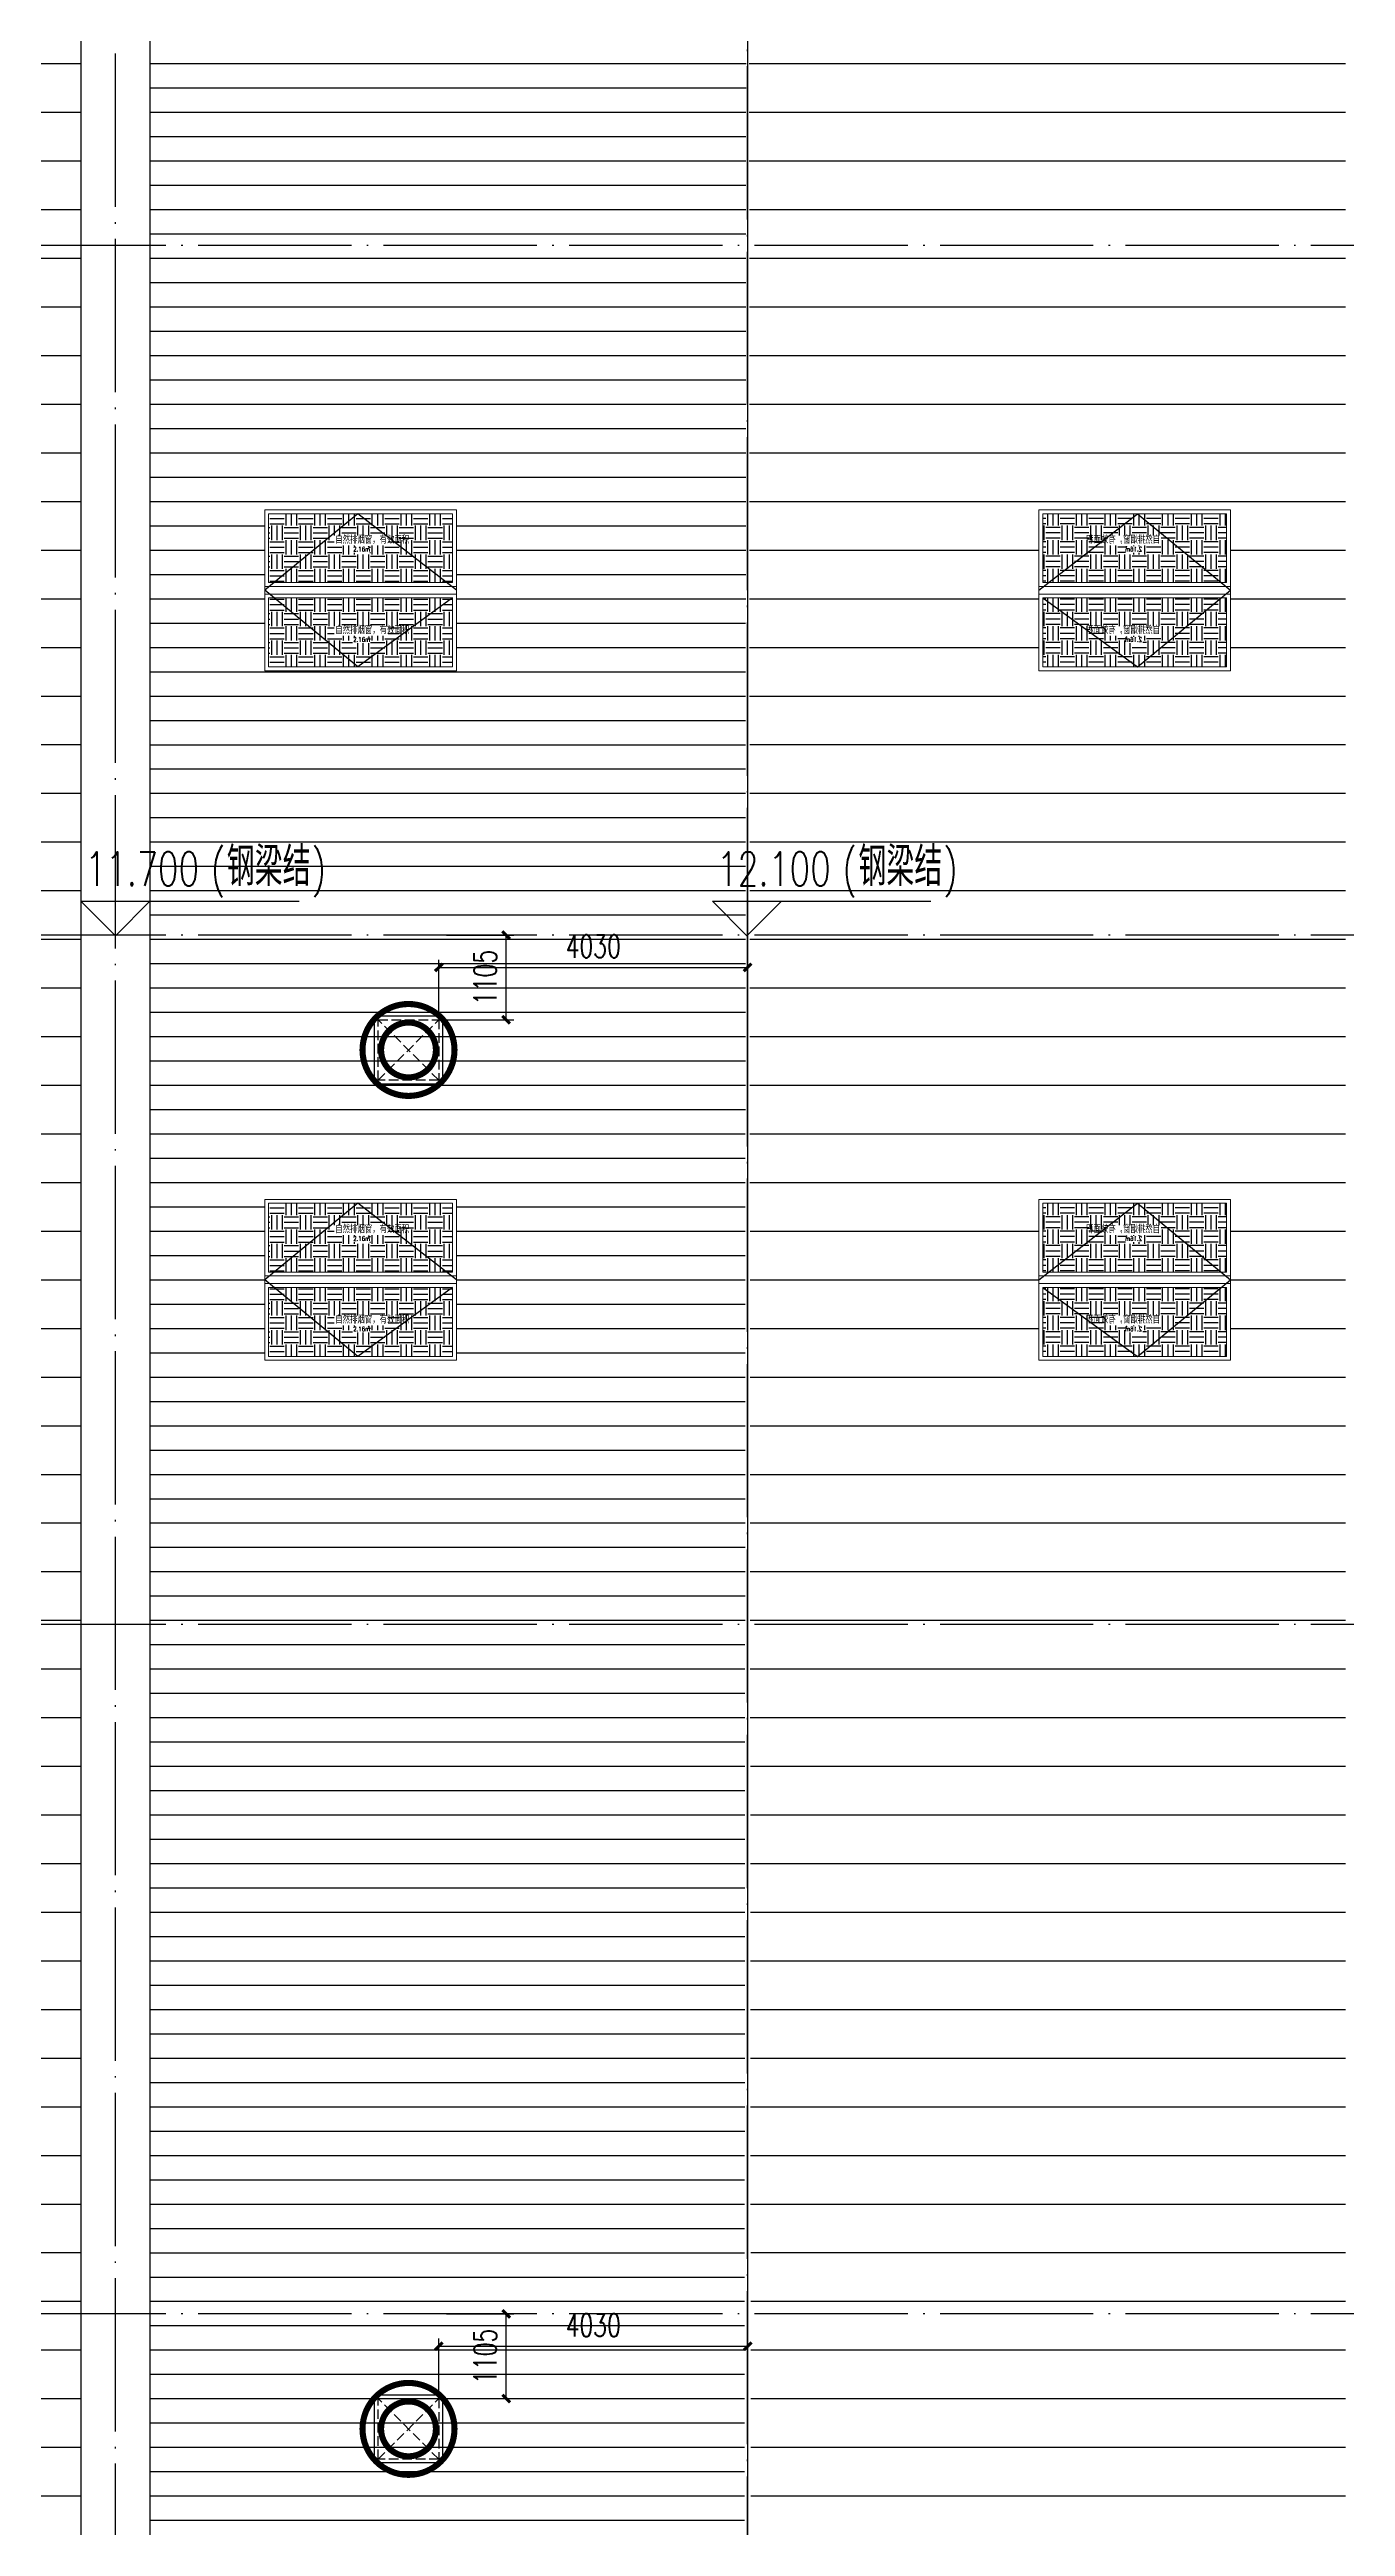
# Model space of a CAD drawing. Extents: x -555607 to 460190, y 498714 to 1664455.
# Drawn here: x 288687 to 305596, y 766046 to 798379 of the extents above; entities that cross this region are included whole.
import ezdxf

# ---------------------------------------------------------------- set-up
doc = ezdxf.new("R2010")
doc.units = 0
doc.header["$LTSCALE"] = 1000
doc.header["$MEASUREMENT"] = 0
for name, pattern in [('DASH', [0.35, 0.25, -0.1]), ('DOTE', [2.42, 2, -0.2, 0.02, -0.2]), ('HIDDEN', [9.525, 6.35, -3.175])]:
    doc.linetypes.add(name, pattern=pattern)
doc.layers.get('Defpoints').update_dxf_attribs({"color": 210})
for name, color, linetype in [('A-AXIS-DOTE', 14, 'DOTE'), ('A-AXIS-DP', 126, 'Continuous'), ('A-AXIS-SYMB', 3, 'Continuous'), ('A-HATCH-2', 251, 'Continuous'), ('A-LIN-V', 9, 'Continuous'), ('A-SFCE', 30, 'Continuous'), ('A-WINDOW', 8, 'Continuous'), ('SPACE', 7, 'Continuous'), ('SPACE_HATCH', 8, 'Continuous'), ('参考线', 8, 'Continuous'), ('外框', 1, 'HIDDEN'), ('暖通', 7, 'Continuous')]:
    doc.layers.add(name, color=color, linetype=linetype)
doc.layers.add('成型线', color=3, linetype='Continuous', lineweight=18)
doc.styles.add('_TCH_DIM', font='SIMPLEX', dxfattribs={"bigfont": 'GBCBIG'})
doc.styles.add('_TCH_DIM_T3', font='SIMPLEX', dxfattribs={"width": 0.705882, "bigfont": 'GBCBIG'})
doc.styles.add('_TCH_SPACE', font='SIMPLEX', dxfattribs={"height": 5, "bigfont": 'GBCBIG'})
doc.dimstyles.new('_TCH_ARCH&&100', dxfattribs={"dimtxt": 297.5, "dimasz": 100, "dimexe": 100, "dimexo": 100, "dimgap": 126.25, "dimtad": 1, "dimdec": 0, "dimzin": 0, "dimdsep": 46, "dimtxsty": '_TCH_DIM_T3', "dimblk": 'ARCHTICK', "dimcen": 0.09, "dimclrt": 7, "dimazin": 2, "dimtfac": 1, "dimtdec": 0, "dimtix": 1, "dimtmove": 2, "dimatfit": 3, "dimfxl": 100, "dimtolj": 1, "dimtzin": 0, "dimarcsym": 0})
pattern_1 = [(180, (0, 0), (-6e-14, -635), [])]
pattern_2 = [(0, (0, 0), (187.5, 187.5), [187.5, -187.5]), (0, (0, 70.31), (187.5, 187.5), [187.5, -187.5]), (0, (0, 140.62), (187.5, 187.5), [187.5, -187.5]), (90, (23.44, 164.06), (-187.5, 187.5), [187.5, -187.5]), (90, (93.75, 164.06), (-187.5, 187.5), [187.5, -187.5]), (90, (164.06, 164.06), (-187.5, 187.5), [187.5, -187.5])]

# ---------------------------------------------------------------- blocks, each defined once
blk = doc.blocks.new('44')
blk.add_wipeout([(277446, 745270), (279946, 745270), (279946, 747370), (277446, 747370)]).dxf.layer = '参考线'
at = {"layer": 'SPACE_HATCH'}
h = blk.add_hatch(dxfattribs=at)
h.set_pattern_fill('土壤', color=250, scale=50, style=0)
h.set_pattern_definition(pattern_2)
h.paths.add_polyline_path([(277496, 746420), (279896, 746420), (279896, 747320), (277496, 747320)])
h.paths.add_polyline_path([(278352, 746904), (279057, 746904), (279057, 747034), (278352, 747034)])
h.paths.add_polyline_path([(278591, 746811), (278817, 746811), (278817, 746895), (278591, 746895)])
h = blk.add_hatch(dxfattribs=at)
h.set_pattern_fill('土壤', color=250, scale=50, style=0)
h.set_pattern_definition(pattern_2)
h.paths.add_polyline_path([(277496, 746220), (279896, 746220), (279896, 745320), (277496, 745320)])
h.paths.add_polyline_path([(278352, 745724), (279057, 745724), (279057, 745854), (278352, 745854)])
h.paths.add_polyline_path([(278591, 745631), (278817, 745631), (278817, 745715), (278591, 745715)])
at = {"layer": '外框', "color": 250}
for points in [[(279946, 746320), (278658, 747320), (277446, 746320)], [(279896, 746220), (278658, 745320), (277446, 746320)]]:
    blk.add_lwpolyline(points, dxfattribs=at)
at = {"layer": '成型线', "color": 8}
for p, q in [((279946, 745270), (279946, 747370)), ((277446, 746370), (279946, 746370)), ((277446, 746270), (279946, 746270)), ((277496, 746420), (279896, 746420)), ((277496, 746220), (279896, 746220))]:
    blk.add_line(p, q, dxfattribs=at)
for points in [[(279946, 745270), (277446, 745270), (277446, 747370), (279946, 747370)], [(277496, 746420), (277496, 747320), (279896, 747320), (279896, 746420)], [(279896, 746220), (279896, 745320), (277496, 745320), (277496, 746220)]]:
    blk.add_lwpolyline(points, dxfattribs=at)
at = {"layer": 'SPACE', "color": 250, "style": '_TCH_SPACE'}
for p in [(278365, 746930), (278365, 745750)]:
    blk.add_text('自然排烟窗，有效面积', height=96.5, dxfattribs=at).set_placement(p)
at = {"layer": 'SPACE', "color": 250, "style": '_TCH_SPACE', "width": 0.705882}
for s, height, p in [('2.16m', 59.5, (278600, 746828)), ('2', 29.8, (278792, 746863)), ('2.16m', 59.5, (278600, 745648)), ('2', 29.8, (278792, 745683))]:
    blk.add_text(s, height=height, dxfattribs=at).set_placement(p)
blk = doc.blocks.new('nr3453464')
at = {"layer": 'A-LIN-V'}
blk.add_blockref('44', (14050, 72000), dxfattribs=at)
at = {"layer": 'A-LIN-V', "xscale": -0.9999999999999998}
blk.add_blockref('44', (581542, 72000), dxfattribs=at)
blk = doc.blocks.new('242343243')
at = {"layer": 'A-WINDOW'}
for p in [(0, -27000), (0, -36000)]:
    blk.add_blockref('nr3453464', p, dxfattribs=at)
blk = doc.blocks.new('fengji')
at = {"layer": '暖通', "color": 7, "linetype": 'DASH', "ltscale": 0.5}
for p, q in [((-395, 395), (395, -395)), ((395, 395), (-395, -395))]:
    blk.add_line(p, q, dxfattribs=at)
at = {"layer": '暖通', "color": 7, "const_width": 79.8}
for points in [[(0, -600, -1), (0, 600, -1)], [(0, -600, 1), (0, 600, 1)]]:
    blk.add_lwpolyline(points, format="xyb", dxfattribs=at)
at = {"layer": '暖通', "color": 7, "ltscale": 0.5}
blk.add_lwpolyline([(-445, 445), (445, 445), (445, -445), (-445, -445)], close=True, dxfattribs=at)
at = {"layer": '暖通', "color": 7, "linetype": 'DASH', "const_width": 79.8}
for points in [[(0, -358, -1), (0, 358, -1)], [(0, -358, 1), (0, 358, 1)]]:
    blk.add_lwpolyline(points, format="xyb", dxfattribs=at)
at = {"layer": '暖通', "color": 7, "linetype": 'DASH', "ltscale": 0.5}
blk.add_lwpolyline([(-395, 395), (395, 395), (395, -395), (-395, -395)], close=True, dxfattribs=at)
blk = doc.blocks.new('_ArchTick')
at = {"color": 0, "linetype": 'ByBlock', "const_width": 0.4}
blk.add_lwpolyline([(-0.5, -0.5), (0.5, 0.5)], dxfattribs=at)
blk = doc.blocks.new('*D661')
at = {"layer": 'A-AXIS-DP', "color": 0, "lineweight": -2, "transparency": 16777216}
for p, q in [((293766, 785815), (293766, 786498)), ((293766, 786398), (297796, 786398)), ((297796, 785815), (297796, 786498))]:
    blk.add_line(p, q, dxfattribs=at)
at = {"layer": 'Defpoints', "color": 0, "transparency": 16777216}
for p in [(297796, 786398), (293766, 785715), (297796, 785715)]:
    blk.add_point(p, dxfattribs=at)
at = {"layer": 'A-AXIS-DP', "color": 0, "lineweight": -2, "transparency": 16777216, "xscale": 100, "yscale": 100, "zscale": 100, "rotation": 180}
blk.add_blockref('_ArchTick', (293766, 786398), dxfattribs=at)
at = {"layer": 'A-AXIS-DP', "color": 0, "lineweight": -2, "transparency": 16777216, "xscale": 100, "yscale": 100, "zscale": 100}
blk.add_blockref('_ArchTick', (297796, 786398), dxfattribs=at)
at = {"layer": 'A-AXIS-DP', "color": 7, "transparency": 16777216, "insert": (295781, 786673), "char_height": 297.5, "attachment_point": 5, "style": '_TCH_DIM_T3'}
blk.add_mtext('\\A1;4030', dxfattribs=at)
blk = doc.blocks.new('*D662')
at = {"layer": 'A-AXIS-DP', "color": 0, "lineweight": -2, "transparency": 16777216}
for p, q in [((293866, 786820), (294745, 786820)), ((294645, 785715), (294645, 786820)), ((293866, 785715), (294745, 785715))]:
    blk.add_line(p, q, dxfattribs=at)
at = {"layer": 'Defpoints', "color": 0, "transparency": 16777216}
for p in [(293766, 786820), (294645, 786820), (293766, 785715)]:
    blk.add_point(p, dxfattribs=at)
at = {"layer": 'A-AXIS-DP', "color": 0, "lineweight": -2, "transparency": 16777216, "xscale": 100, "yscale": 100, "zscale": 100}
for p, rotation in [((294645, 786820), 90), ((294645, 785715), 270)]:
    blk.add_blockref('_ArchTick', p, dxfattribs=dict(at, rotation=rotation))
at = {"layer": 'A-AXIS-DP', "color": 7, "transparency": 16777216, "insert": (294370, 786267), "char_height": 297.5, "attachment_point": 5, "rotation": 90, "style": '_TCH_DIM_T3'}
blk.add_mtext('\\A1;1105', dxfattribs=at)
blk = doc.blocks.new('*D673')
at = {"layer": 'A-AXIS-DP', "color": 0, "lineweight": -2, "transparency": 16777216}
for p, q in [((293766, 767815), (293766, 768498)), ((293766, 768398), (297796, 768398)), ((297796, 767815), (297796, 768498))]:
    blk.add_line(p, q, dxfattribs=at)
at = {"layer": 'Defpoints', "color": 0, "transparency": 16777216}
for p in [(297796, 768398), (293766, 767715), (297796, 767715)]:
    blk.add_point(p, dxfattribs=at)
at = {"layer": 'A-AXIS-DP', "color": 0, "lineweight": -2, "transparency": 16777216, "xscale": 100, "yscale": 100, "zscale": 100, "rotation": 180}
blk.add_blockref('_ArchTick', (293766, 768398), dxfattribs=at)
at = {"layer": 'A-AXIS-DP', "color": 0, "lineweight": -2, "transparency": 16777216, "xscale": 100, "yscale": 100, "zscale": 100}
blk.add_blockref('_ArchTick', (297796, 768398), dxfattribs=at)
at = {"layer": 'A-AXIS-DP', "color": 7, "transparency": 16777216, "insert": (295781, 768673), "char_height": 297.5, "attachment_point": 5, "style": '_TCH_DIM_T3'}
blk.add_mtext('\\A1;4030', dxfattribs=at)
blk = doc.blocks.new('*D674')
at = {"layer": 'A-AXIS-DP', "color": 0, "lineweight": -2, "transparency": 16777216}
for p, q in [((293866, 768820), (294745, 768820)), ((294645, 767715), (294645, 768820)), ((293866, 767715), (294745, 767715))]:
    blk.add_line(p, q, dxfattribs=at)
at = {"layer": 'Defpoints', "color": 0, "transparency": 16777216}
for p in [(293766, 768820), (294645, 768820), (293766, 767715)]:
    blk.add_point(p, dxfattribs=at)
at = {"layer": 'A-AXIS-DP', "color": 0, "lineweight": -2, "transparency": 16777216, "xscale": 100, "yscale": 100, "zscale": 100}
for p, rotation in [((294645, 768820), 90), ((294645, 767715), 270)]:
    blk.add_blockref('_ArchTick', p, dxfattribs=dict(at, rotation=rotation))
at = {"layer": 'A-AXIS-DP', "color": 7, "transparency": 16777216, "insert": (294370, 768267), "char_height": 297.5, "attachment_point": 5, "rotation": 90, "style": '_TCH_DIM_T3'}
blk.add_mtext('\\A1;1105', dxfattribs=at)
blk = doc.blocks.new('2312321321')
at = {"layer": '暖通', "rotation": 180}
for p in [(293370.8, 785320), (293370.8, 767320)]:
    blk.add_blockref('fengji', p, dxfattribs=at)
at = {"layer": 'A-AXIS-DP'}
for p1, p2, distance, picture, middle in [((293765.8, 785715), (297795.8, 785715), 682.9, '*D661', (295780.8, 786672.9)), ((293765.8, 785715), (293765.8, 786820), -879.2, '*D662', (294370, 786267.5)), ((293765.8, 767715), (293765.8, 768820), -879.2, '*D674', (294370, 768267.5)), ((293765.8, 767715), (297795.8, 767715), 682.9, '*D673', (295780.8, 768672.9))]:
    dim = blk.add_aligned_dim(p1=p1, p2=p2, distance=distance, dimstyle='_TCH_ARCH&&100', dxfattribs=at)
    dim.commit()
    dim.dimension.update_dxf_attribs({"geometry": picture, "text_midpoint": middle})

msp = doc.modelspace()

# ---------------------------------------------------------------- hatches: boundary and pattern name
at = {"layer": 'A-HATCH-2'}
h = msp.add_hatch(dxfattribs=at)
h.set_pattern_fill('ANSI31', color=250, scale=400, angle=135)
h.set_pattern_definition(pattern_1)
h.paths.add_polyline_path([(289095.8, 832220), (281295.8, 832220), (281295.8, 830430), (281350.6, 746374.3), (281295.8, 741420), (289095.8, 741420)])
h = msp.add_hatch(dxfattribs=at)
h.set_pattern_fill('ANSI31', color=250, scale=200, angle=135)
h.set_pattern_definition([(180, (0, 0), (-3e-14, -317.5), [])])
h.paths.add_polyline_path([(289995.8, 832220), (297795.8, 832220), (297795.8, 830430), (297741, 746374.3), (297795.8, 741420), (289995.8, 741420)])
h = msp.add_hatch(dxfattribs=at)
h.set_pattern_fill('ANSI31', color=250, scale=400, angle=135)
h.set_pattern_definition(pattern_1)
h.paths.add_polyline_path([(305595.8, 832220), (297795.8, 832220), (297795.8, 830430), (297850.6, 746374.3), (297795.8, 741420), (305595.8, 741420)])

# ---------------------------------------------------------------- linework, layer by layer
at = {"layer": 'A-AXIS-DOTE', "color": 250}
for p, q in [((289545.8, 735826.1), (289545.8, 841482.3)), ((297795.8, 735660), (297795.8, 841482.3)), ((355545.8, 795820), (237953.6, 795820)), ((355545.8, 786820), (237953.6, 786820)), ((355545.8, 777820), (237953.6, 777820)), ((355545.8, 768820), (237953.6, 768820))]:
    msp.add_line(p, q, dxfattribs=at)
at = {"layer": 'A-AXIS-SYMB', "color": 8}
for p, q in [((289545.8, 786811.6), (289095.8, 787261.6)), ((289095.8, 787261.6), (291945.8, 787261.6)), ((289545.8, 786811.6), (289995.8, 787261.6)), ((297787.4, 786811.6), (297337.4, 787261.6)), ((297337.4, 787261.6), (300187.4, 787261.6)), ((297787.4, 786811.6), (298237.4, 787261.6))]:
    msp.add_line(p, q, dxfattribs=at)
at = {"layer": 'A-LIN-V', "color": 8}
for points in [[(289095.8, 832220), (289095.8, 741420)], [(289995.8, 832220), (289995.8, 741420)]]:
    msp.add_lwpolyline(points, dxfattribs=at)
at = {"layer": 'A-SFCE', "color": 8}
msp.add_line((297795.8, 832220), (297795.8, 741420), dxfattribs=at)

# ---------------------------------------------------------------- texts
at = {"layer": 'A-AXIS-SYMB', "color": 8, "style": '_TCH_DIM', "width": 0.705882}
for s, height, p in [('(', 446.2, (290790, 787461.6)), (')', 446.2, (292105.9, 787461.6)), ('(', 446.2, (299031.6, 787461.6)), (')', 446.2, (300347.5, 787461.6)), ('11.700', 446.25, (289155, 787461.6)), ('12.100', 446.25, (297396.6, 787461.6))]:
    msp.add_text(s, height=height, dxfattribs=at).set_placement(p)
at = {"layer": 'A-AXIS-SYMB', "color": 8, "style": '_TCH_DIM'}
for p in [(291000, 787461.6), (299241.6, 787461.6)]:
    msp.add_text('钢梁结', height=506.38, dxfattribs=at).set_placement(p)

# ---------------------------------------------------------------- next in the draw order: block references
at = {"layer": 'A-WINDOW'}
msp.add_blockref('242343243', (0, 0), dxfattribs=at)

# ---------------------------------------------------------------- next in the draw order: block references
at = {"layer": '暖通', "color": 7}
msp.add_blockref('2312321321', (0, 0), dxfattribs=at)

doc.saveas('drawing.dxf')
